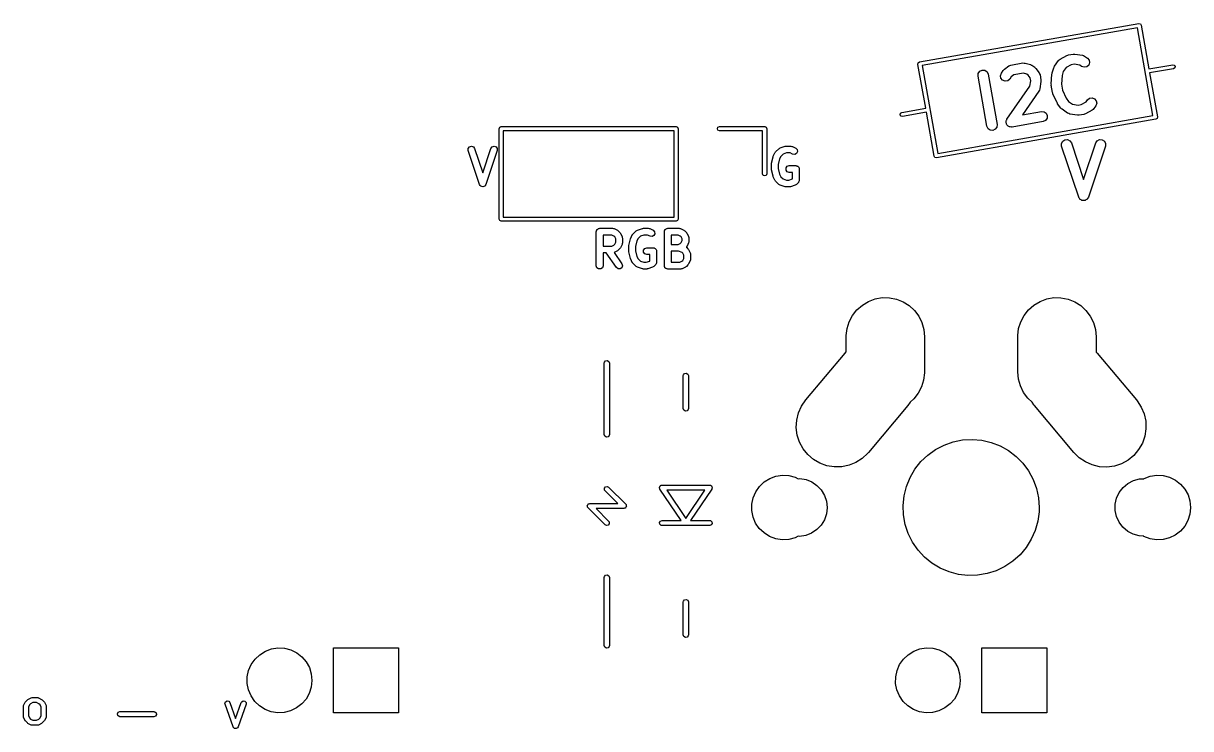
# Model space of a CAD drawing. Extents: x 0 to 132, y -20 to 105.
# Drawn here: x -0.05 to 34.25, y 78.7 to 99.42 of the extents above; entities that cross this region are included whole.
import ezdxf

# ---------------------------------------------------------------- set-up
doc = ezdxf.new("R2010")
doc.units = 0
doc.layers.add('BLACK', color=7, linetype='CONTINUOUS')

msp = doc.modelspace()

# ---------------------------------------------------------------- linework, layer by layer
at = {"layer": 'BLACK', "linetype": 'CONTINUOUS'}
for p, q in [((26.2822, 98.2891), (32.7228, 99.4247)), ((32.6846, 99.2961), (26.3621, 98.1813)), ((33.1395, 96.7159), (32.6846, 99.2961)), ((32.7228, 99.4247), (32.7228, 99.4247)), ((32.7228, 99.4247), (32.7677, 99.4148)), ((32.7677, 99.4148), (32.7923, 99.3761)), ((32.7923, 99.3761), (33.0198, 98.086)), ((30.4108, 98.3741), (30.6094, 98.4817)), ((30.6094, 98.4817), (30.6329, 98.4873)), ((30.6329, 98.4873), (30.6548, 98.4975)), ((30.6548, 98.4975), (30.7955, 98.5223)), ((30.7955, 98.5223), (30.8196, 98.5202)), ((30.8196, 98.5202), (30.8436, 98.523)), ((30.8436, 98.523), (31.067, 98.4898)), ((31.067, 98.4898), (31.0986, 98.4761)), ((31.0986, 98.4761), (31.131, 98.4643)), ((31.131, 98.4643), (31.2138, 98.4064)), ((26.2335, 98.2196), (26.2435, 98.2644)), ((26.461, 96.9295), (26.2335, 98.2196)), ((26.2435, 98.2644), (26.2822, 98.2891)), ((26.3621, 98.1813), (26.8171, 95.6011)), ((28.775, 98.0774), (28.9033, 98.1726)), ((28.9033, 98.1726), (28.9353, 98.1853)), ((28.9353, 98.1853), (28.9666, 98.1998)), ((28.9666, 98.1998), (29.3183, 98.2618)), ((29.3183, 98.2618), (29.3526, 98.2588)), ((29.3526, 98.2588), (29.3871, 98.2579)), ((29.3871, 98.2579), (29.5402, 98.2124)), ((29.5402, 98.2124), (29.5608, 98.1997)), ((29.5608, 98.1997), (29.5835, 98.1915)), ((29.5835, 98.1915), (29.6662, 98.1335)), ((29.6662, 98.1335), (29.6817, 98.115)), ((29.6817, 98.115), (29.7007, 98.1)), ((29.7007, 98.1), (29.7958, 97.9717)), ((30.177, 97.9664), (30.2226, 98.1195)), ((30.2226, 98.1195), (30.2352, 98.1401)), ((30.2352, 98.1401), (30.2435, 98.1628)), ((30.2435, 98.1628), (30.3594, 98.3283)), ((30.3594, 98.3283), (30.3858, 98.3504)), ((30.3858, 98.3504), (30.4108, 98.3741)), ((30.5848, 98.1272), (30.5032, 98.0106)), ((30.7309, 98.2063), (30.5848, 98.1272)), ((30.8236, 98.2226), (30.7309, 98.2063)), ((30.988, 98.1983), (30.8236, 98.2226)), ((31.0417, 98.1606), (30.988, 98.1983)), ((31.1147, 98.1341), (31.0417, 98.1606)), ((31.1911, 98.1476), (31.1147, 98.1341)), ((31.2506, 98.1975), (31.1911, 98.1476)), ((31.2138, 98.4064), (31.2637, 98.3469)), ((31.2772, 98.2704), (31.2506, 98.1975)), ((31.2637, 98.3469), (31.2772, 98.2704)), ((33.0198, 98.086), (33.719, 98.2093)), ((33.719, 98.2093), (33.7639, 98.1993)), ((33.7786, 98.1158), (33.7399, 98.0911)), ((33.7639, 98.1993), (33.7885, 98.1606)), ((33.7885, 98.1606), (33.7786, 98.1158)), ((28.0008, 97.8772), (28.0075, 97.9546)), ((28.2613, 96.4), (28.0008, 97.8772)), ((28.0075, 97.9546), (28.0521, 98.0182)), ((28.0521, 98.0182), (28.1225, 98.051)), ((28.1225, 98.051), (28.1998, 98.0442)), ((28.1998, 98.0442), (28.2634, 97.9997)), ((28.2634, 97.9997), (28.2962, 97.9293)), ((28.2962, 97.9293), (28.5567, 96.4521)), ((28.657, 97.8873), (28.6835, 97.9602)), ((28.6705, 97.8108), (28.657, 97.8873)), ((28.7204, 97.7513), (28.6705, 97.8108)), ((28.6835, 97.9602), (28.7415, 98.043)), ((28.7933, 97.7248), (28.7204, 97.7513)), ((28.7415, 98.043), (28.76, 98.0585)), ((28.76, 98.0585), (28.775, 98.0774)), ((28.9293, 97.7882), (28.8698, 97.7383)), ((28.9733, 97.851), (28.9293, 97.7882)), ((29.0535, 97.9105), (28.9733, 97.851)), ((29.3355, 97.9603), (29.0535, 97.9105)), ((29.4313, 97.9317), (29.3355, 97.9603)), ((29.4742, 97.9017), (29.4313, 97.9317)), ((29.5338, 97.8214), (29.4742, 97.9017)), ((29.5482, 97.7396), (29.5338, 97.8214)), ((29.7958, 97.9717), (29.8085, 97.9397)), ((29.8085, 97.9397), (29.823, 97.9084)), ((29.823, 97.9084), (29.8479, 97.7677)), ((29.8479, 97.7677), (29.8458, 97.7437)), ((30.1505, 97.6404), (30.1712, 97.9342)), ((30.1712, 97.9342), (30.1766, 97.9499)), ((30.1766, 97.9499), (30.177, 97.9664)), ((30.4693, 97.8967), (30.451, 97.6377)), ((30.5032, 98.0106), (30.4693, 97.8967)), ((33.7399, 98.0911), (33.0407, 97.9678)), ((33.0407, 97.9678), (33.2681, 96.6777)), ((28.8698, 97.7383), (28.7933, 97.7248)), ((28.8489, 96.6113), (29.5238, 97.5753)), ((29.7899, 97.4322), (29.3023, 96.7359)), ((29.5238, 97.5753), (29.5482, 97.7396)), ((29.8017, 97.4646), (29.7899, 97.4322)), ((29.8154, 97.4962), (29.8017, 97.4646)), ((29.8485, 97.7197), (29.8154, 97.4962)), ((29.8458, 97.7437), (29.8485, 97.7197)), ((30.154, 97.6223), (30.1505, 97.6404)), ((30.1524, 97.6038), (30.154, 97.6223)), ((30.1896, 97.3928), (30.1524, 97.6038)), ((30.451, 97.6377), (30.4818, 97.4631)), ((30.4818, 97.4631), (30.5875, 97.226)), ((30.1974, 97.376), (30.1896, 97.3928)), ((30.2003, 97.3577), (30.1974, 97.376)), ((30.3203, 97.0888), (30.2003, 97.3577)), ((30.3307, 97.0759), (30.3203, 97.0888)), ((30.3368, 97.0605), (30.3307, 97.0759)), ((30.5875, 97.226), (30.6584, 97.1305)), ((30.6584, 97.1305), (30.7749, 97.0489)), ((31.032, 97.0409), (31.1781, 97.12)), ((31.1781, 97.12), (31.2157, 97.1737)), ((31.2157, 97.1737), (31.2752, 97.2236)), ((31.2752, 97.2236), (31.3517, 97.2371)), ((31.3517, 97.2371), (31.4246, 97.2106)), ((31.4246, 97.2106), (31.4745, 97.1511)), ((31.488, 97.0746), (31.4615, 97.0016)), ((31.4745, 97.1511), (31.488, 97.0746)), ((25.7131, 96.7367), (25.7231, 96.7815)), ((25.7378, 96.6979), (25.7131, 96.7367)), ((25.7231, 96.7815), (25.7618, 96.8062)), ((25.7618, 96.8062), (26.461, 96.9295)), ((26.4818, 96.8113), (25.7826, 96.688)), ((26.7093, 95.5212), (26.4818, 96.8113)), ((29.3023, 96.7359), (29.8601, 96.8342)), ((29.8601, 96.8342), (29.9375, 96.8275)), ((29.9375, 96.8275), (30.0011, 96.7829)), ((30.0011, 96.7829), (30.0339, 96.7126)), ((30.4319, 96.9322), (30.3368, 97.0605)), ((30.4509, 96.9172), (30.4319, 96.9322)), ((30.4664, 96.8987), (30.4509, 96.9172)), ((30.6319, 96.7828), (30.4664, 96.8987)), ((30.6643, 96.771), (30.6319, 96.7828)), ((30.6959, 96.7573), (30.6643, 96.771)), ((30.9193, 96.7242), (30.6959, 96.7573)), ((30.7749, 97.0489), (30.9393, 97.0245)), ((30.9433, 96.727), (30.9193, 96.7242)), ((30.9393, 97.0245), (31.032, 97.0409)), ((30.9674, 96.7249), (30.9433, 96.727)), ((31.1081, 96.7497), (30.9674, 96.7249)), ((31.13, 96.7599), (31.1081, 96.7497)), ((31.1534, 96.7655), (31.13, 96.7599)), ((31.3521, 96.873), (31.1534, 96.7655)), ((31.3771, 96.8967), (31.3521, 96.873)), ((31.4035, 96.9189), (31.3771, 96.8967)), ((31.4615, 97.0016), (31.4035, 96.9189)), ((13.9476, 96.3724), (13.99, 96.39)), ((13.99, 96.39), (19.13, 96.39)), ((19.13, 96.39), (19.1724, 96.3724)), ((20.3576, 96.3724), (20.4, 96.39)), ((20.4, 96.39), (21.73, 96.39)), ((21.73, 96.39), (21.7724, 96.3724)), ((25.7826, 96.688), (25.7378, 96.6979)), ((33.2195, 96.6082), (26.7788, 95.4725)), ((26.8171, 95.6011), (33.1395, 96.7159)), ((28.2941, 96.3296), (28.2613, 96.4)), ((28.5567, 96.4521), (28.5499, 96.3747)), ((28.8223, 96.5384), (28.829, 96.5569)), ((28.8257, 96.5189), (28.8223, 96.5384)), ((28.824, 96.4992), (28.8257, 96.5189)), ((28.8323, 96.4813), (28.824, 96.4992)), ((28.829, 96.5569), (28.8308, 96.5766)), ((28.8308, 96.5766), (28.8421, 96.5928)), ((28.8358, 96.4619), (28.8323, 96.4813)), ((28.8485, 96.4468), (28.8358, 96.4619)), ((28.8421, 96.5928), (28.8489, 96.6113)), ((28.8568, 96.4289), (28.8485, 96.4468)), ((28.873, 96.4175), (28.8568, 96.4289)), ((28.8857, 96.4024), (28.873, 96.4175)), ((28.9042, 96.3957), (28.8857, 96.4024)), ((28.9204, 96.3843), (28.9042, 96.3957)), ((28.9401, 96.3826), (28.9204, 96.3843)), ((28.9587, 96.3758), (28.9401, 96.3826)), ((28.9781, 96.3793), (28.9587, 96.3758)), ((28.9978, 96.3776), (28.9781, 96.3793)), ((29.9122, 96.5388), (28.9978, 96.3776)), ((29.9826, 96.5716), (29.9122, 96.5388)), ((30.0271, 96.6352), (29.9826, 96.5716)), ((30.0339, 96.7126), (30.0271, 96.6352)), ((33.2582, 96.6329), (33.2195, 96.6082)), ((33.2681, 96.6777), (33.2582, 96.6329)), ((33.2681, 96.6777), (33.2681, 96.6777)), ((13.93, 96.33), (13.9476, 96.3724)), ((13.93, 93.67), (13.93, 96.33)), ((14.05, 96.27), (14.05, 93.73)), ((19.07, 96.27), (14.05, 96.27)), ((19.07, 93.73), (19.07, 96.27)), ((19.1724, 96.3724), (19.19, 96.33)), ((19.19, 96.33), (19.19, 93.67)), ((20.34, 96.33), (20.3576, 96.3724)), ((20.3576, 96.2876), (20.34, 96.33)), ((20.4, 96.27), (20.3576, 96.2876)), ((21.67, 96.27), (20.4, 96.27)), ((21.67, 95), (21.67, 96.27)), ((21.7724, 96.3724), (21.79, 96.33)), ((21.79, 96.33), (21.79, 95)), ((28.3577, 96.2851), (28.2941, 96.3296)), ((28.435, 96.2783), (28.3577, 96.2851)), ((28.5054, 96.3111), (28.435, 96.2783)), ((28.5499, 96.3747), (28.5054, 96.3111)), ((13.0163, 95.7473), (13.0523, 95.7976)), ((13.0168, 95.6855), (13.0163, 95.7473)), ((13.0523, 95.7976), (13.1109, 95.8171)), ((13.1109, 95.8171), (13.1698, 95.7985)), ((13.1698, 95.7985), (13.2065, 95.7487)), ((13.2065, 95.7487), (13.445, 95.0333)), ((13.445, 95.0333), (13.6835, 95.7487)), ((13.6835, 95.7487), (13.7202, 95.7985)), ((13.7202, 95.7985), (13.7791, 95.8171)), ((13.7791, 95.8171), (13.8377, 95.7976)), ((13.8377, 95.7976), (13.8737, 95.7473)), ((13.8737, 95.7473), (13.8732, 95.6855)), ((22.05, 95.645), (22.1452, 95.7402)), ((22.1452, 95.7402), (22.1658, 95.7507)), ((22.1658, 95.7507), (22.1843, 95.7644)), ((22.1843, 95.7644), (22.3272, 95.812)), ((22.3272, 95.812), (22.3434, 95.8121)), ((22.3434, 95.8121), (22.3588, 95.8171)), ((22.3588, 95.8171), (22.5017, 95.8171)), ((22.5017, 95.8171), (22.5236, 95.81)), ((22.5236, 95.81), (22.5464, 95.8066)), ((22.5464, 95.8066), (22.6416, 95.7589)), ((22.6416, 95.7589), (22.6857, 95.7156)), ((22.6857, 95.7156), (22.6958, 95.6546)), ((30.451, 95.894), (30.4858, 95.9634)), ((30.4557, 95.8165), (30.451, 95.894)), ((30.9557, 94.3165), (30.4557, 95.8165)), ((30.4858, 95.9634), (30.5506, 96.0062)), ((30.5506, 96.0062), (30.6281, 96.0109)), ((30.6281, 96.0109), (30.6975, 95.9762)), ((30.6975, 95.9762), (30.7403, 95.9114)), ((30.7403, 95.9114), (31.098, 94.8383)), ((31.098, 94.8383), (31.4557, 95.9114)), ((31.7403, 95.8165), (31.2403, 94.3165)), ((31.4557, 95.9114), (31.4985, 95.9762)), ((31.4985, 95.9762), (31.5679, 96.0109)), ((31.5679, 96.0109), (31.6454, 96.0062)), ((31.6454, 96.0062), (31.7102, 95.9634)), ((31.7102, 95.9634), (31.745, 95.894)), ((31.745, 95.894), (31.7403, 95.8165)), ((13.3501, 94.6855), (13.0168, 95.6855)), ((13.8732, 95.6855), (13.5399, 94.6855)), ((21.9285, 95.3128), (21.9761, 95.5033)), ((21.9761, 95.5033), (21.982, 95.5127)), ((21.982, 95.5127), (21.9837, 95.5237)), ((21.9837, 95.5237), (22.0313, 95.619)), ((22.0313, 95.619), (22.0426, 95.6305)), ((22.0426, 95.6305), (22.05, 95.645)), ((22.1674, 95.4441), (22.1255, 95.2762)), ((22.2029, 95.515), (22.1674, 95.4441)), ((22.27, 95.5821), (22.2029, 95.515)), ((22.375, 95.6171), (22.27, 95.5821)), ((22.4781, 95.6171), (22.375, 95.6171)), ((22.5522, 95.5801), (22.4781, 95.6171)), ((22.6133, 95.5709), (22.5522, 95.5801)), ((22.6681, 95.5993), (22.6133, 95.5709)), ((22.6958, 95.6546), (22.6681, 95.5993)), ((26.734, 95.4825), (26.7093, 95.5212)), ((26.7788, 95.4725), (26.734, 95.4825)), ((21.9255, 95.2885), (21.9293, 95.3004)), ((21.9255, 95.1457), (21.9255, 95.2885)), ((21.9293, 95.1339), (21.9255, 95.1457)), ((21.9293, 95.3004), (21.9285, 95.3128)), ((21.9285, 95.1214), (21.9293, 95.1339)), ((21.9761, 94.931), (21.9285, 95.1214)), ((22.1255, 95.2762), (22.1255, 95.158)), ((22.1255, 95.158), (22.1674, 94.9901)), ((22.3589, 95.1766), (22.3953, 95.2266)), ((22.3589, 95.1148), (22.3589, 95.1766)), ((22.3953, 95.0648), (22.3589, 95.1148)), ((22.3953, 95.2266), (22.454, 95.2457)), ((22.454, 95.0457), (22.3953, 95.0648)), ((22.454, 95.2457), (22.6445, 95.2457)), ((22.5445, 95.0457), (22.454, 95.0457)), ((22.5445, 94.8538), (22.5445, 95.0457)), ((22.6445, 95.2457), (22.6596, 95.2408)), ((22.6596, 95.2408), (22.6754, 95.2408)), ((22.6754, 95.2408), (22.6882, 95.2315)), ((22.6882, 95.2315), (22.7033, 95.2266)), ((22.7033, 95.2266), (22.7126, 95.2138)), ((22.7126, 95.2138), (22.7254, 95.2045)), ((22.7254, 95.2045), (22.7303, 95.1894)), ((22.7303, 95.1894), (22.7396, 95.1766)), ((22.7396, 95.1766), (22.7396, 95.1608)), ((22.7396, 95.1608), (22.7445, 95.1457)), ((22.7445, 95.1457), (22.7445, 94.8124)), ((13.3681, 94.6612), (13.3501, 94.6855)), ((13.5399, 94.6855), (13.522, 94.6613)), ((21.6876, 94.9576), (21.67, 95)), ((21.73, 94.94), (21.6876, 94.9576)), ((21.7724, 94.9576), (21.73, 94.94)), ((21.79, 95), (21.7724, 94.9576)), ((21.982, 94.9215), (21.9761, 94.931)), ((21.9837, 94.9105), (21.982, 94.9215)), ((22.0313, 94.8153), (21.9837, 94.9105)), ((22.0426, 94.8037), (22.0313, 94.8153)), ((22.05, 94.7893), (22.0426, 94.8037)), ((22.1452, 94.694), (22.05, 94.7893)), ((22.1658, 94.6836), (22.1452, 94.694)), ((22.1843, 94.6699), (22.1658, 94.6836)), ((22.1674, 94.9901), (22.2029, 94.9192)), ((22.3272, 94.6223), (22.1843, 94.6699)), ((22.2029, 94.9192), (22.27, 94.8521)), ((22.27, 94.8521), (22.375, 94.8171)), ((22.375, 94.8171), (22.4378, 94.8171)), ((22.4378, 94.8171), (22.5429, 94.8521)), ((22.6285, 94.6699), (22.4857, 94.6223)), ((22.5429, 94.8521), (22.5445, 94.8538)), ((22.6471, 94.6836), (22.6285, 94.6699)), ((22.6676, 94.694), (22.6471, 94.6836)), ((22.7152, 94.7416), (22.6676, 94.694)), ((22.7189, 94.7488), (22.7152, 94.7416)), ((22.7254, 94.7536), (22.7189, 94.7488)), ((22.7327, 94.7759), (22.7254, 94.7536)), ((22.7433, 94.7967), (22.7327, 94.7759)), ((22.7445, 94.8124), (22.742, 94.8047)), ((22.742, 94.8047), (22.7433, 94.7967)), ((13.3856, 94.6367), (13.3681, 94.6612)), ((13.3864, 94.6364), (13.3856, 94.6367)), ((13.3868, 94.6358), (13.3864, 94.6364)), ((13.4156, 94.6267), (13.3868, 94.6358)), ((13.4442, 94.6171), (13.4156, 94.6267)), ((13.445, 94.6174), (13.4442, 94.6171)), ((13.4458, 94.6171), (13.445, 94.6174)), ((13.4744, 94.6267), (13.4458, 94.6171)), ((13.5032, 94.6358), (13.4744, 94.6267)), ((13.5036, 94.6364), (13.5032, 94.6358)), ((13.5044, 94.6367), (13.5036, 94.6364)), ((13.522, 94.6613), (13.5044, 94.6367)), ((22.3434, 94.6221), (22.3272, 94.6223)), ((22.3588, 94.6171), (22.3434, 94.6221)), ((22.454, 94.6171), (22.3588, 94.6171)), ((22.4695, 94.6221), (22.454, 94.6171)), ((22.4857, 94.6223), (22.4695, 94.6221)), ((30.9723, 94.2913), (30.9557, 94.3165)), ((30.9858, 94.2644), (30.9723, 94.2913)), ((30.9934, 94.2594), (30.9858, 94.2644)), ((30.9985, 94.2517), (30.9934, 94.2594)), ((31.0254, 94.2382), (30.9985, 94.2517)), ((31.0506, 94.2216), (31.0254, 94.2382)), ((31.0597, 94.2211), (31.0506, 94.2216)), ((31.0679, 94.217), (31.0597, 94.2211)), ((31.098, 94.2188), (31.0679, 94.217)), ((31.1281, 94.217), (31.098, 94.2188)), ((31.1363, 94.2211), (31.1281, 94.217)), ((31.1454, 94.2216), (31.1363, 94.2211)), ((31.1706, 94.2382), (31.1454, 94.2216)), ((31.1975, 94.2517), (31.1706, 94.2382)), ((31.2026, 94.2594), (31.1975, 94.2517)), ((31.2102, 94.2644), (31.2026, 94.2594)), ((31.2237, 94.2914), (31.2102, 94.2644)), ((31.2403, 94.3165), (31.2237, 94.2914)), ((13.9476, 93.6276), (13.93, 93.67)), ((13.93, 93.67), (13.93, 93.67)), ((14.05, 93.73), (19.07, 93.73)), ((19.19, 93.67), (19.1724, 93.6276)), ((13.99, 93.61), (13.9476, 93.6276)), ((19.13, 93.61), (13.99, 93.61)), ((16.7821, 93.3041), (16.787, 93.3192)), ((16.7821, 92.3041), (16.7821, 93.3041)), ((16.787, 93.335), (16.7963, 93.3478)), ((16.787, 93.3192), (16.787, 93.335)), ((16.7963, 93.3478), (16.8012, 93.3629)), ((16.8012, 93.3629), (16.814, 93.3722)), ((16.814, 93.3722), (16.8233, 93.385)), ((16.8233, 93.385), (16.8384, 93.3899)), ((16.8384, 93.3899), (16.8512, 93.3992)), ((16.8512, 93.3992), (16.867, 93.3992)), ((16.867, 93.3992), (16.8821, 93.4041)), ((16.8821, 93.4041), (17.263, 93.4041)), ((17.263, 93.4041), (17.285, 93.397)), ((17.285, 93.397), (17.3078, 93.3936)), ((17.3078, 93.3936), (17.403, 93.3459)), ((17.403, 93.3459), (17.4146, 93.3346)), ((17.4146, 93.3346), (17.429, 93.3272)), ((17.429, 93.3272), (17.4766, 93.2796)), ((17.859, 93.232), (17.9542, 93.3272)), ((17.9542, 93.3272), (17.9748, 93.3377)), ((17.9748, 93.3377), (17.9933, 93.3514)), ((17.9933, 93.3514), (18.1362, 93.399)), ((18.1362, 93.399), (18.1524, 93.3991)), ((18.1524, 93.3991), (18.1678, 93.4041)), ((18.1678, 93.4041), (18.3107, 93.4041)), ((18.3107, 93.4041), (18.3326, 93.397)), ((18.3326, 93.397), (18.3554, 93.3936)), ((18.3554, 93.3936), (18.4506, 93.3459)), ((18.4506, 93.3459), (18.4947, 93.3026)), ((18.4947, 93.3026), (18.5048, 93.2416)), ((18.7821, 93.3041), (18.787, 93.3192)), ((18.7821, 92.3041), (18.7821, 93.3041)), ((18.787, 93.335), (18.7963, 93.3478)), ((18.787, 93.3192), (18.787, 93.335)), ((18.7963, 93.3478), (18.8012, 93.3629)), ((18.8012, 93.3629), (18.814, 93.3722)), ((18.814, 93.3722), (18.8233, 93.385)), ((18.8233, 93.385), (18.8384, 93.3899)), ((18.8384, 93.3899), (18.8512, 93.3992)), ((18.8512, 93.3992), (18.867, 93.3992)), ((18.867, 93.3992), (18.8821, 93.4041)), ((18.8821, 93.4041), (19.2154, 93.4041)), ((19.1724, 93.6276), (19.13, 93.61)), ((19.2154, 93.4041), (19.2374, 93.397)), ((19.2374, 93.397), (19.2601, 93.3936)), ((19.2601, 93.3936), (19.3554, 93.3459)), ((19.3554, 93.3459), (19.3669, 93.3346)), ((19.3669, 93.3346), (19.3814, 93.3272)), ((19.3814, 93.3272), (19.429, 93.2796)), ((16.9821, 93.2041), (16.9821, 92.8803)), ((17.2394, 93.2041), (16.9821, 93.2041)), ((17.2991, 93.1743), (17.2394, 93.2041)), ((17.3237, 93.1496), (17.2991, 93.1743)), ((17.3535, 93.09), (17.3237, 93.1496)), ((17.3237, 92.9348), (17.3535, 92.9944)), ((17.3535, 92.9944), (17.3535, 93.09)), ((17.4766, 93.2796), (17.484, 93.2651)), ((17.484, 93.2651), (17.4953, 93.2536)), ((17.4953, 93.2536), (17.543, 93.1584)), ((17.543, 93.1584), (17.5464, 93.1356)), ((17.5464, 92.9489), (17.543, 92.9261)), ((17.5464, 93.1356), (17.5535, 93.1136)), ((17.5535, 92.9708), (17.5464, 92.9489)), ((17.5535, 93.1136), (17.5535, 92.9708)), ((17.7375, 92.8998), (17.7851, 93.0903)), ((17.7851, 93.0903), (17.791, 93.0997)), ((17.791, 93.0997), (17.7927, 93.1107)), ((17.7927, 93.1107), (17.8403, 93.206)), ((17.8403, 93.206), (17.8516, 93.2175)), ((17.8516, 93.2175), (17.859, 93.232)), ((17.9764, 93.0311), (17.9345, 92.8632)), ((18.0119, 93.102), (17.9764, 93.0311)), ((18.079, 93.1691), (18.0119, 93.102)), ((18.184, 93.2041), (18.079, 93.1691)), ((18.2871, 93.2041), (18.184, 93.2041)), ((18.3612, 93.1671), (18.2871, 93.2041)), ((18.4223, 93.1579), (18.3612, 93.1671)), ((18.4771, 93.1863), (18.4223, 93.1579)), ((18.5048, 93.2416), (18.4771, 93.1863)), ((18.9821, 93.2041), (18.9821, 92.9279)), ((19.1918, 93.2041), (18.9821, 93.2041)), ((19.2514, 93.1743), (19.1918, 93.2041)), ((19.1918, 92.9279), (19.2514, 92.9577)), ((19.2761, 93.1496), (19.2514, 93.1743)), ((19.2514, 92.9577), (19.2761, 92.9824)), ((19.3059, 93.09), (19.2761, 93.1496)), ((19.2761, 92.9824), (19.3059, 93.042)), ((19.3059, 93.042), (19.3059, 93.09)), ((19.429, 93.2796), (19.4364, 93.2651)), ((19.4364, 93.2651), (19.4477, 93.2536)), ((19.4477, 93.2536), (19.4953, 93.1584)), ((19.4953, 92.9737), (19.4477, 92.8784)), ((19.4953, 93.1584), (19.4988, 93.1356)), ((19.4988, 92.9965), (19.4953, 92.9737)), ((19.4988, 93.1356), (19.5059, 93.1136)), ((19.5059, 93.0184), (19.4988, 92.9965)), ((19.5059, 93.1136), (19.5059, 93.0184)), ((16.9821, 92.8803), (17.2394, 92.8803)), ((17.0681, 92.6803), (16.9821, 92.6803)), ((16.9821, 92.6803), (16.9821, 92.3041)), ((17.3716, 92.2468), (17.0681, 92.6803)), ((17.2394, 92.8803), (17.2991, 92.9101)), ((17.2991, 92.9101), (17.3237, 92.9348)), ((17.3078, 92.6909), (17.3051, 92.6905)), ((17.3051, 92.6905), (17.5354, 92.3615)), ((17.403, 92.7385), (17.3078, 92.6909)), ((17.4146, 92.7499), (17.403, 92.7385)), ((17.429, 92.7572), (17.4146, 92.7499)), ((17.4766, 92.8048), (17.429, 92.7572)), ((17.484, 92.8193), (17.4766, 92.8048)), ((17.4953, 92.8308), (17.484, 92.8193)), ((17.543, 92.9261), (17.4953, 92.8308)), ((17.7345, 92.8755), (17.7383, 92.8874)), ((17.7345, 92.7327), (17.7345, 92.8755)), ((17.7383, 92.7209), (17.7345, 92.7327)), ((17.7383, 92.8874), (17.7375, 92.8998)), ((17.7375, 92.7084), (17.7383, 92.7209)), ((17.7851, 92.518), (17.7375, 92.7084)), ((17.9345, 92.8632), (17.9345, 92.745)), ((17.9345, 92.745), (17.9764, 92.5771)), ((18.1679, 92.7636), (18.2043, 92.8136)), ((18.1679, 92.7018), (18.1679, 92.7636)), ((18.2043, 92.6518), (18.1679, 92.7018)), ((18.2043, 92.8136), (18.263, 92.8327)), ((18.263, 92.6327), (18.2043, 92.6518)), ((18.263, 92.8327), (18.4535, 92.8327)), ((18.3535, 92.6327), (18.263, 92.6327)), ((18.3535, 92.4408), (18.3535, 92.6327)), ((18.4535, 92.8327), (18.4686, 92.8278)), ((18.4686, 92.8278), (18.4844, 92.8278)), ((18.4844, 92.8278), (18.4972, 92.8185)), ((18.4972, 92.8185), (18.5123, 92.8136)), ((18.5123, 92.8136), (18.5216, 92.8008)), ((18.5216, 92.8008), (18.5344, 92.7915)), ((18.5344, 92.7915), (18.5393, 92.7764)), ((18.5393, 92.7764), (18.5486, 92.7636)), ((18.5486, 92.7636), (18.5486, 92.7478)), ((18.5486, 92.7478), (18.5535, 92.7327)), ((18.5535, 92.7327), (18.5535, 92.3994)), ((18.9821, 92.9279), (19.1918, 92.9279)), ((18.9821, 92.7279), (18.9821, 92.4041)), ((19.1992, 92.7279), (18.9821, 92.7279)), ((19.3043, 92.6929), (19.1992, 92.7279)), ((19.3237, 92.6735), (19.3043, 92.6929)), ((19.3535, 92.6138), (19.3237, 92.6735)), ((19.3535, 92.5182), (19.3535, 92.6138)), ((19.429, 92.8525), (19.428, 92.8515)), ((19.428, 92.8515), (19.429, 92.851)), ((19.4364, 92.8669), (19.429, 92.8525)), ((19.429, 92.851), (19.4766, 92.8034)), ((19.4477, 92.8784), (19.4364, 92.8669)), ((19.4766, 92.8034), (19.484, 92.789)), ((19.484, 92.789), (19.4953, 92.7774)), ((19.4953, 92.7774), (19.543, 92.6822)), ((19.543, 92.6822), (19.5464, 92.6594)), ((19.5464, 92.6594), (19.5535, 92.6375)), ((19.5535, 92.6375), (19.5535, 92.4946)), ((16.8012, 92.2453), (16.7821, 92.3041)), ((16.9821, 92.3041), (16.963, 92.2453)), ((17.5535, 92.3024), (17.5334, 92.2439)), ((17.5354, 92.3615), (17.5535, 92.3024)), ((17.791, 92.5085), (17.7851, 92.518)), ((17.7927, 92.4975), (17.791, 92.5085)), ((17.8403, 92.4023), (17.7927, 92.4975)), ((17.8516, 92.3907), (17.8403, 92.4023)), ((17.859, 92.3763), (17.8516, 92.3907)), ((17.9542, 92.281), (17.859, 92.3763)), ((17.9748, 92.2706), (17.9542, 92.281)), ((17.9933, 92.2569), (17.9748, 92.2706)), ((17.9764, 92.5771), (18.0119, 92.5062)), ((18.0119, 92.5062), (18.079, 92.4391)), ((18.079, 92.4391), (18.184, 92.4041)), ((18.184, 92.4041), (18.2468, 92.4041)), ((18.2468, 92.4041), (18.3519, 92.4391)), ((18.3519, 92.4391), (18.3535, 92.4408)), ((18.4561, 92.2706), (18.4375, 92.2569)), ((18.4766, 92.281), (18.4561, 92.2706)), ((18.5242, 92.3286), (18.4766, 92.281)), ((18.5279, 92.3358), (18.5242, 92.3286)), ((18.5344, 92.3406), (18.5279, 92.3358)), ((18.5417, 92.3629), (18.5344, 92.3406)), ((18.5523, 92.3837), (18.5417, 92.3629)), ((18.5535, 92.3994), (18.551, 92.3917)), ((18.551, 92.3917), (18.5523, 92.3837)), ((18.787, 92.2891), (18.7821, 92.3041)), ((18.787, 92.2732), (18.787, 92.2891)), ((18.7963, 92.2604), (18.787, 92.2732)), ((18.9821, 92.4041), (19.2394, 92.4041)), ((19.2394, 92.4041), (19.2991, 92.4339)), ((19.2991, 92.4339), (19.3237, 92.4586)), ((19.403, 92.2623), (19.3078, 92.2147)), ((19.3237, 92.4586), (19.3535, 92.5182)), ((19.4146, 92.2737), (19.403, 92.2623)), ((19.429, 92.281), (19.4146, 92.2737)), ((19.4766, 92.3286), (19.429, 92.281)), ((19.484, 92.3431), (19.4766, 92.3286)), ((19.4953, 92.3546), (19.484, 92.3431)), ((19.543, 92.4499), (19.4953, 92.3546)), ((19.5464, 92.4727), (19.543, 92.4499)), ((19.5535, 92.4946), (19.5464, 92.4727)), ((16.8512, 92.209), (16.8012, 92.2453)), ((16.913, 92.209), (16.8512, 92.209)), ((16.963, 92.2453), (16.913, 92.209)), ((17.421, 92.2096), (17.3716, 92.2468)), ((17.4827, 92.2085), (17.421, 92.2096)), ((17.5334, 92.2439), (17.4827, 92.2085)), ((18.1362, 92.2093), (17.9933, 92.2569)), ((18.1524, 92.2091), (18.1362, 92.2093)), ((18.1678, 92.2041), (18.1524, 92.2091)), ((18.263, 92.2041), (18.1678, 92.2041)), ((18.2785, 92.2091), (18.263, 92.2041)), ((18.2947, 92.2093), (18.2785, 92.2091)), ((18.4375, 92.2569), (18.2947, 92.2093)), ((18.8012, 92.2453), (18.7963, 92.2604)), ((18.814, 92.236), (18.8012, 92.2453)), ((18.8233, 92.2232), (18.814, 92.236)), ((18.8384, 92.2183), (18.8233, 92.2232)), ((18.8512, 92.209), (18.8384, 92.2183)), ((18.867, 92.209), (18.8512, 92.209)), ((18.8821, 92.2041), (18.867, 92.209)), ((19.263, 92.2041), (18.8821, 92.2041)), ((19.285, 92.2112), (19.263, 92.2041)), ((19.3078, 92.2147), (19.285, 92.2112)), ((24.6, 91.1489), (24.7809, 91.2565)), ((24.7809, 91.2565), (24.9784, 91.3293)), ((24.9784, 91.3293), (25.1858, 91.365)), ((25.1858, 91.365), (25.3962, 91.3622)), ((25.3962, 91.3622), (25.6026, 91.3211)), ((25.6026, 91.3211), (25.7981, 91.2432)), ((25.7981, 91.2432), (25.9761, 91.1309)), ((29.64, 91.1489), (29.8209, 91.2565)), ((29.8209, 91.2565), (30.0184, 91.3293)), ((30.0184, 91.3293), (30.2258, 91.365)), ((30.2258, 91.365), (30.4362, 91.3622)), ((30.4362, 91.3622), (30.6426, 91.3211)), ((30.6426, 91.3211), (30.8381, 91.2432)), ((30.8381, 91.2432), (31.0161, 91.1309)), ((24.3115, 90.8448), (24.4418, 91.0101)), ((24.4418, 91.0101), (24.6, 91.1489)), ((25.9761, 91.1309), (26.1306, 90.988)), ((26.1306, 90.988), (26.2565, 90.8194)), ((29.3515, 90.8448), (29.4818, 91.0101)), ((29.4818, 91.0101), (29.64, 91.1489)), ((31.0161, 91.1309), (31.1706, 90.988)), ((31.1706, 90.988), (31.2965, 90.8194)), ((24.1511, 90.4576), (24.2135, 90.6586)), ((24.2135, 90.6586), (24.3115, 90.8448)), ((26.2565, 90.8194), (26.3496, 90.6306)), ((26.3496, 90.6306), (26.4067, 90.4281)), ((29.1911, 90.4576), (29.2535, 90.6586)), ((29.2535, 90.6586), (29.3515, 90.8448)), ((31.2965, 90.8194), (31.3896, 90.6306)), ((31.3896, 90.6306), (31.4467, 90.4281)), ((24.126, 90.2185), (24.1264, 90.2486)), ((24.126, 89.7705), (24.126, 90.2185)), ((24.1264, 90.2486), (24.1511, 90.4576)), ((26.4067, 90.4281), (26.426, 90.2185)), ((26.426, 90.2185), (26.426, 89.1815)), ((29.166, 90.2185), (29.1664, 90.2486)), ((29.166, 89.1815), (29.166, 90.2185)), ((29.1664, 90.2486), (29.1911, 90.4576)), ((31.4467, 90.4281), (31.466, 90.2185)), ((31.466, 90.2185), (31.466, 89.7675)), ((22.9382, 88.3581), (24.0952, 89.737)), ((24.0952, 89.737), (24.1157, 89.7608)), ((24.1157, 89.7608), (24.126, 89.7705)), ((31.466, 89.7675), (31.4968, 89.737)), ((31.4968, 89.737), (32.6538, 88.3581)), ((17.018, 89.4435), (17.0225, 89.4692)), ((17.018, 87.3435), (17.018, 89.4435)), ((17.0225, 89.4692), (17.0555, 89.5085)), ((17.0555, 89.5085), (17.106, 89.5174)), ((17.106, 89.5174), (17.1505, 89.4917)), ((17.1505, 89.4917), (17.168, 89.4435)), ((17.168, 89.4435), (17.168, 87.3435)), ((26.426, 89.1815), (26.4256, 89.1514)), ((29.1853, 88.9719), (29.166, 89.1815)), ((19.339, 89.0735), (19.3435, 89.0992)), ((19.339, 88.1035), (19.339, 89.0735)), ((19.3435, 89.0992), (19.3765, 89.1385)), ((19.3765, 89.1385), (19.427, 89.1474)), ((19.427, 89.1474), (19.4715, 89.1217)), ((19.4715, 89.1217), (19.489, 89.0735)), ((19.489, 89.0735), (19.489, 88.1035)), ((26.4009, 88.9424), (26.3385, 88.7414)), ((26.4256, 89.1514), (26.4009, 88.9424)), ((29.2424, 88.7694), (29.1853, 88.9719)), ((26.2405, 88.5552), (26.1102, 88.3899)), ((26.3385, 88.7414), (26.2405, 88.5552)), ((29.3355, 88.5806), (29.2424, 88.7694)), ((29.4614, 88.412), (29.3355, 88.5806)), ((22.7228, 87.9775), (22.813, 88.1777)), ((22.813, 88.1777), (22.9382, 88.3581)), ((25.9337, 88.1943), (24.7767, 86.8154)), ((26.006, 88.2985), (25.9337, 88.1943)), ((26.1102, 88.3899), (26.006, 88.2985)), ((29.589, 88.2941), (29.4614, 88.412)), ((29.6384, 88.2187), (29.589, 88.2941)), ((29.6583, 88.1943), (29.6384, 88.2187)), ((30.8153, 86.8154), (29.6583, 88.1943)), ((32.6538, 88.3581), (32.6737, 88.3338)), ((32.6737, 88.3338), (32.7941, 88.1502)), ((32.7941, 88.1502), (32.879, 87.9476)), ((19.3565, 88.0553), (19.339, 88.1035)), ((19.401, 88.0296), (19.3565, 88.0553)), ((19.4515, 88.0385), (19.401, 88.0296)), ((19.4845, 88.0778), (19.4515, 88.0385)), ((19.489, 88.1035), (19.4845, 88.0778)), ((22.6706, 87.7642), (22.7228, 87.9775)), ((32.879, 87.9476), (32.9256, 87.733)), ((22.6582, 87.5449), (22.6706, 87.7642)), ((22.6859, 87.3271), (22.6582, 87.5449)), ((32.9323, 87.5135), (32.8989, 87.2965)), ((32.9256, 87.733), (32.9323, 87.5135)), ((17.0355, 87.2953), (17.018, 87.3435)), ((17.08, 87.2696), (17.0355, 87.2953)), ((17.1305, 87.2785), (17.08, 87.2696)), ((17.1635, 87.3178), (17.1305, 87.2785)), ((17.168, 87.3435), (17.1635, 87.3178)), ((22.7528, 87.1179), (22.6859, 87.3271)), ((22.8568, 86.9245), (22.7528, 87.1179)), ((27.0017, 87.0355), (27.2683, 87.1291)), ((27.2683, 87.1291), (27.5453, 87.1842)), ((27.5453, 87.1842), (27.8274, 87.1998)), ((27.8274, 87.1998), (28.1089, 87.1754)), ((28.1089, 87.1754), (28.3841, 87.1116)), ((32.8989, 87.2965), (32.8265, 87.0892)), ((22.9942, 86.7532), (22.8568, 86.9245)), ((24.7562, 86.7916), (24.5962, 86.6412)), ((24.7767, 86.8154), (24.7562, 86.7916)), ((26.5212, 86.741), (26.751, 86.9053)), ((26.751, 86.9053), (27.0017, 87.0355)), ((28.3841, 87.1116), (28.6476, 87.0097)), ((28.6476, 87.0097), (28.894, 86.8716)), ((28.894, 86.8716), (29.1186, 86.7002)), ((30.9713, 86.6608), (30.8153, 86.8154)), ((32.7175, 86.8985), (32.5756, 86.7309)), ((32.8265, 87.0892), (32.7175, 86.8985)), ((23.1606, 86.6099), (22.9942, 86.7532)), ((23.3503, 86.4992), (23.1606, 86.6099)), ((23.557, 86.425), (23.3503, 86.4992)), ((24.2083, 86.4392), (23.9933, 86.3945)), ((24.4115, 86.5224), (24.2083, 86.4392)), ((24.5962, 86.6412), (24.4115, 86.5224)), ((26.1418, 86.3242), (26.3167, 86.546)), ((26.3167, 86.546), (26.5212, 86.741)), ((29.1186, 86.7002), (29.3168, 86.4989)), ((29.3168, 86.4989), (29.4847, 86.2717)), ((31.1528, 86.5372), (30.9713, 86.6608)), ((31.3538, 86.4488), (31.1528, 86.5372)), ((31.5675, 86.3985), (31.3538, 86.4488)), ((32.2131, 86.4863), (32.0045, 86.4175)), ((32.4056, 86.5919), (32.2131, 86.4863)), ((32.5756, 86.7309), (32.4056, 86.5919)), ((21.8795, 86.0539), (22.0597, 86.1202)), ((22.0597, 86.1202), (22.2496, 86.1489)), ((22.2496, 86.1489), (22.4413, 86.1388)), ((22.4413, 86.1388), (22.6271, 86.0904)), ((22.6271, 86.0904), (22.7169, 86.0462)), ((23.7737, 86.3897), (23.557, 86.425)), ((23.9933, 86.3945), (23.7737, 86.3897)), ((25.9999, 86.0799), (26.1418, 86.3242)), ((29.4847, 86.2717), (29.6188, 86.023)), ((31.7869, 86.3879), (31.5675, 86.3985)), ((32.0045, 86.4175), (31.7869, 86.3879)), ((32.8795, 86.0539), (33.0597, 86.1202)), ((33.0597, 86.1202), (33.2496, 86.1489)), ((33.2496, 86.1489), (33.4413, 86.1388)), ((33.4413, 86.1388), (33.6271, 86.0904)), ((33.6271, 86.0904), (33.7994, 86.0056)), ((17.0206, 85.7629), (17.05, 85.8049)), ((17.025, 85.7118), (17.0206, 85.7629)), ((17.05, 85.8049), (17.0995, 85.8182)), ((17.0995, 85.8182), (17.146, 85.7965)), ((17.146, 85.7965), (17.646, 85.2965)), ((18.6401, 85.7965), (18.6455, 85.8058)), ((18.6429, 85.781), (18.6401, 85.7965)), ((18.6412, 85.7654), (18.6429, 85.781)), ((18.6485, 85.7489), (18.6412, 85.7654)), ((18.6455, 85.8058), (18.6466, 85.8164)), ((18.6466, 85.8164), (18.6579, 85.8273)), ((18.649, 85.746), (18.6485, 85.7489)), ((18.6503, 85.7449), (18.649, 85.746)), ((18.6518, 85.7416), (18.6503, 85.7449)), ((18.6579, 85.8273), (18.6658, 85.841)), ((18.6658, 85.841), (18.6759, 85.8446)), ((18.6759, 85.8446), (18.6836, 85.852)), ((18.6836, 85.852), (18.6992, 85.8531)), ((18.6992, 85.8531), (18.714, 85.8585)), ((18.714, 85.8585), (20.114, 85.8585)), ((20.114, 85.8585), (20.1176, 85.8579)), ((20.1176, 85.8579), (20.1192, 85.8583)), ((20.1192, 85.8583), (20.1219, 85.8571)), ((20.1219, 85.8571), (20.1397, 85.854)), ((20.1397, 85.854), (20.1517, 85.8439)), ((20.1517, 85.8439), (20.166, 85.8375)), ((20.166, 85.8375), (20.1707, 85.8279)), ((20.1707, 85.8279), (20.179, 85.821)), ((20.18, 85.7569), (20.1762, 85.7416)), ((20.179, 85.821), (20.1817, 85.8055)), ((20.1879, 85.7705), (20.18, 85.7569)), ((20.1817, 85.8055), (20.1886, 85.7914)), ((20.1886, 85.7914), (20.186, 85.781)), ((20.186, 85.781), (20.1879, 85.7705)), ((21.4667, 85.6635), (21.5769, 85.8207)), ((21.5769, 85.8207), (21.7164, 85.9527)), ((21.7164, 85.9527), (21.8795, 86.0539)), ((22.7169, 86.0462), (22.7634, 86.0487)), ((22.7634, 86.0487), (22.9446, 86.0187)), ((22.9446, 86.0187), (23.1151, 85.9505)), ((23.1151, 85.9505), (23.2669, 85.8473)), ((23.2669, 85.8473), (23.393, 85.7139)), ((25.8258, 85.5439), (25.8939, 85.818)), ((25.8939, 85.818), (25.9999, 86.0799)), ((29.6188, 86.023), (29.7166, 85.758)), ((29.7166, 85.758), (29.776, 85.4818)), ((32.1489, 85.6403), (32.2605, 85.7862)), ((32.2605, 85.7862), (32.4007, 85.9047)), ((32.4007, 85.9047), (32.5631, 85.9903)), ((32.5631, 85.9903), (32.7401, 86.0391)), ((32.7401, 86.0391), (32.8664, 86.0457)), ((32.8664, 86.0457), (32.8795, 86.0539)), ((33.7994, 86.0056), (33.9511, 85.888)), ((33.9511, 85.888), (34.0761, 85.7422)), ((17.04, 85.6905), (17.025, 85.7118)), ((17.4119, 85.3185), (17.04, 85.6905)), ((19.2731, 84.8185), (18.6518, 85.7416)), ((18.8549, 85.7085), (19.414, 84.8778)), ((19.9731, 85.7085), (18.8549, 85.7085)), ((19.414, 84.8778), (19.9731, 85.7085)), ((20.1762, 85.7416), (19.5549, 84.8185)), ((21.3512, 85.2993), (21.3905, 85.4873)), ((21.3905, 85.4873), (21.4667, 85.6635)), ((23.393, 85.7139), (23.4876, 85.5565)), ((23.4876, 85.5565), (23.5462, 85.3825)), ((25.797, 85.2628), (25.8258, 85.5439)), ((29.776, 85.4818), (29.796, 85.2)), ((32.0313, 85.2947), (32.0713, 85.4739)), ((32.0713, 85.4739), (32.1489, 85.6403)), ((34.0761, 85.7422), (34.1692, 85.5742)), ((34.1692, 85.5742), (34.2266, 85.391)), ((16.5191, 85.2565), (16.5209, 85.2595)), ((16.5231, 85.2343), (16.5191, 85.2565)), ((16.5206, 85.2629), (16.5335, 85.2814)), ((16.5209, 85.2595), (16.5206, 85.2629)), ((16.525, 85.2118), (16.5231, 85.2343)), ((16.5277, 85.208), (16.525, 85.2118)), ((16.528, 85.206), (16.5277, 85.208)), ((16.5306, 85.2039), (16.528, 85.206)), ((16.54, 85.1905), (16.5306, 85.2039)), ((16.5335, 85.2814), (16.5448, 85.301)), ((17.04, 84.6905), (16.54, 85.1905)), ((16.5448, 85.301), (16.548, 85.3021)), ((16.548, 85.3021), (16.55, 85.3049)), ((16.55, 85.3049), (16.5718, 85.3108)), ((16.5718, 85.3108), (16.593, 85.3185)), ((16.593, 85.3185), (17.4119, 85.3185)), ((17.593, 85.1685), (16.7741, 85.1685)), ((16.7741, 85.1685), (17.146, 84.7965)), ((17.6142, 85.1762), (17.593, 85.1685)), ((17.636, 85.1821), (17.6142, 85.1762)), ((17.638, 85.1849), (17.636, 85.1821)), ((17.6412, 85.186), (17.638, 85.1849)), ((17.6525, 85.2056), (17.6412, 85.186)), ((17.646, 85.2965), (17.6554, 85.2831)), ((17.6654, 85.2241), (17.6525, 85.2056)), ((17.6554, 85.2831), (17.658, 85.281)), ((17.658, 85.281), (17.6583, 85.279)), ((17.6583, 85.279), (17.661, 85.2752)), ((17.661, 85.2752), (17.6629, 85.2527)), ((17.6629, 85.2527), (17.6669, 85.2305)), ((17.6669, 85.2305), (17.6651, 85.2275)), ((17.6651, 85.2275), (17.6654, 85.2241)), ((21.3505, 85.1073), (21.3512, 85.2993)), ((21.3885, 84.9191), (21.3505, 85.1073)), ((23.566, 85.1941), (23.5449, 85.0117)), ((23.5462, 85.3825), (23.566, 85.2)), ((23.566, 85.2), (23.566, 85.1941)), ((25.8081, 84.9805), (25.797, 85.2628)), ((29.7921, 85.0744), (29.7544, 84.7944)), ((29.796, 85.2), (29.7921, 85.0744)), ((32.0307, 85.1112), (32.0313, 85.2947)), ((32.0695, 84.9317), (32.0307, 85.1112)), ((34.246, 85.1934), (34.2252, 85.0025)), ((34.2266, 85.391), (34.246, 85.2)), ((34.246, 85.2), (34.246, 85.1934)), ((17.1654, 84.7241), (17.136, 84.6821)), ((17.146, 84.7965), (17.161, 84.7752)), ((17.161, 84.7752), (17.1654, 84.7241)), ((18.6401, 84.7565), (18.6658, 84.801)), ((18.649, 84.706), (18.6401, 84.7565)), ((18.6658, 84.801), (18.714, 84.8185)), ((18.714, 84.8185), (19.2731, 84.8185)), ((19.5549, 84.8185), (20.114, 84.8185)), ((20.114, 84.8185), (20.1397, 84.814)), ((20.1397, 84.814), (20.179, 84.781)), ((20.1879, 84.7305), (20.1622, 84.686)), ((20.179, 84.781), (20.1879, 84.7305)), ((21.4635, 84.7423), (21.3885, 84.9191)), ((21.5725, 84.5843), (21.4635, 84.7423)), ((23.4851, 84.8381), (23.3894, 84.6814)), ((23.5449, 85.0117), (23.4851, 84.8381)), ((25.8588, 84.7026), (25.8081, 84.9805)), ((29.7544, 84.7944), (29.6778, 84.5225)), ((32.1459, 84.7648), (32.0695, 84.9317)), ((32.2564, 84.6181), (32.1459, 84.7648)), ((34.1665, 84.8197), (34.0723, 84.6524)), ((34.2252, 85.0025), (34.1665, 84.8197)), ((17.0865, 84.6688), (17.04, 84.6905)), ((17.136, 84.6821), (17.0865, 84.6688)), ((18.6883, 84.673), (18.649, 84.706)), ((18.714, 84.6685), (18.6883, 84.673)), ((20.114, 84.6685), (18.714, 84.6685)), ((20.1622, 84.686), (20.114, 84.6685)), ((21.7111, 84.4514), (21.5725, 84.5843)), ((21.8736, 84.3491), (21.7111, 84.4514)), ((22.9389, 84.3797), (22.7575, 84.351)), ((23.1098, 84.4467), (22.9389, 84.3797)), ((23.2624, 84.5489), (23.1098, 84.4467)), ((23.3894, 84.6814), (23.2624, 84.5489)), ((25.9482, 84.4346), (25.8588, 84.7026)), ((26.0745, 84.1819), (25.9482, 84.4346)), ((29.6778, 84.5225), (29.5635, 84.2641)), ((32.3958, 84.4987), (32.2564, 84.6181)), ((32.5576, 84.4119), (32.3958, 84.4987)), ((32.7342, 84.3619), (32.5576, 84.4119)), ((33.7938, 84.3909), (33.6209, 84.3073)), ((33.9463, 84.5075), (33.7938, 84.3909)), ((34.0723, 84.6524), (33.9463, 84.5075)), ((22.0533, 84.2815), (21.8736, 84.3491)), ((22.243, 84.2515), (22.0533, 84.2815)), ((22.4348, 84.2602), (22.243, 84.2515)), ((22.6209, 84.3073), (22.4348, 84.2602)), ((22.7164, 84.3535), (22.6209, 84.3073)), ((22.7575, 84.351), (22.7164, 84.3535)), ((26.2351, 83.9495), (26.0745, 84.1819)), ((29.5635, 84.2641), (29.414, 84.0244)), ((32.8656, 84.3541), (32.7342, 84.3619)), ((32.8736, 84.3491), (32.8656, 84.3541)), ((33.0533, 84.2815), (32.8736, 84.3491)), ((33.243, 84.2515), (33.0533, 84.2815)), ((33.4348, 84.2602), (33.243, 84.2515)), ((33.6209, 84.3073), (33.4348, 84.2602)), ((26.4269, 83.7421), (26.2351, 83.9495)), ((26.646, 83.5637), (26.4269, 83.7421)), ((29.2323, 83.8082), (29.0218, 83.6197)), ((29.414, 84.0244), (29.2323, 83.8082)), ((26.888, 83.418), (26.646, 83.5637)), ((27.1482, 83.3078), (26.888, 83.418)), ((28.7869, 83.4627), (28.5322, 83.3404)), ((29.0218, 83.6197), (28.7869, 83.4627)), ((17.018, 83.1435), (17.0225, 83.1692)), ((17.018, 81.1435), (17.018, 83.1435)), ((17.0225, 83.1692), (17.0555, 83.2085)), ((17.0555, 83.2085), (17.106, 83.2174)), ((17.106, 83.2174), (17.1505, 83.1917)), ((17.1505, 83.1917), (17.168, 83.1435)), ((17.168, 83.1435), (17.168, 81.1435)), ((27.4212, 83.2354), (27.1482, 83.3078)), ((27.7018, 83.2022), (27.4212, 83.2354)), ((27.9842, 83.2089), (27.7018, 83.2022)), ((28.2629, 83.2553), (27.9842, 83.2089)), ((28.5322, 83.3404), (28.2629, 83.2553)), ((19.339, 82.4235), (19.3435, 82.4492)), ((19.339, 81.4535), (19.339, 82.4235)), ((19.3435, 82.4492), (19.3765, 82.4885)), ((19.3765, 82.4885), (19.427, 82.4974)), ((19.427, 82.4974), (19.4715, 82.4717)), ((19.4715, 82.4717), (19.489, 82.4235)), ((19.489, 82.4235), (19.489, 81.4535)), ((19.3565, 81.4053), (19.339, 81.4535)), ((19.401, 81.3796), (19.3565, 81.4053)), ((19.4515, 81.3885), (19.401, 81.3796)), ((19.4845, 81.4278), (19.4515, 81.3885)), ((19.489, 81.4535), (19.4845, 81.4278)), ((6.89484, 80.8747), (7.05845, 80.9761)), ((7.05845, 80.9761), (7.23912, 81.0426)), ((7.23912, 81.0426), (7.42947, 81.0714)), ((7.42947, 81.0714), (7.62172, 81.0613)), ((7.62172, 81.0613), (7.80801, 81.0128)), ((7.80801, 81.0128), (7.98075, 80.9278)), ((9.0635, 79.1675), (9.0635, 81.0725)), ((9.0635, 81.0725), (10.9685, 81.0725)), ((10.9685, 81.0725), (10.9685, 79.1675)), ((17.0355, 81.0953), (17.018, 81.1435)), ((17.08, 81.0696), (17.0355, 81.0953)), ((17.1305, 81.0785), (17.08, 81.0696)), ((17.1635, 81.1178), (17.1305, 81.0785)), ((17.168, 81.1435), (17.1635, 81.1178)), ((25.9448, 80.8747), (26.1085, 80.9761)), ((26.1085, 80.9761), (26.2891, 81.0426)), ((26.2891, 81.0426), (26.4795, 81.0714)), ((26.4795, 81.0714), (26.6717, 81.0613)), ((26.6717, 81.0613), (26.858, 81.0128)), ((26.858, 81.0128), (27.0307, 80.9278)), ((28.1135, 79.1675), (28.1135, 81.0725)), ((28.1135, 81.0725), (30.0185, 81.0725)), ((30.0185, 81.0725), (30.0185, 79.1675)), ((6.64454, 80.5847), (6.75496, 80.7424)), ((6.75496, 80.7424), (6.89484, 80.8747)), ((7.98075, 80.9278), (8.13286, 80.8098)), ((8.13286, 80.8098), (8.25814, 80.6636)), ((8.25814, 80.6636), (8.35148, 80.4952)), ((25.6945, 80.5847), (25.805, 80.7424)), ((25.805, 80.7424), (25.9448, 80.8747)), ((27.0307, 80.9278), (27.1829, 80.8098)), ((27.1829, 80.8098), (27.3081, 80.6636)), ((27.3081, 80.6636), (27.4015, 80.4952)), ((6.52872, 80.2196), (6.56809, 80.408)), ((6.56809, 80.408), (6.64454, 80.5847)), ((8.35148, 80.4952), (8.40904, 80.3115)), ((8.40904, 80.3115), (8.4285, 80.12)), ((25.5787, 80.2196), (25.6181, 80.408)), ((25.6181, 80.408), (25.6945, 80.5847)), ((27.4015, 80.4952), (27.459, 80.3115)), ((27.459, 80.3115), (27.4785, 80.12)), ((6.52805, 80.0271), (6.52872, 80.2196)), ((6.5661, 79.8383), (6.52805, 80.0271)), ((8.40769, 79.922), (8.34883, 79.7387)), ((8.42848, 80.1133), (8.40769, 79.922)), ((8.4285, 80.12), (8.42848, 80.1133)), ((25.578, 80.0271), (25.5787, 80.2196)), ((25.6161, 79.8383), (25.578, 80.0271)), ((27.4577, 79.922), (27.3988, 79.7387)), ((27.4785, 80.1133), (27.4577, 79.922)), ((27.4785, 80.12), (27.4785, 80.1133)), ((0.084792, 79.5612), (0.180029, 79.6089)), ((0.180029, 79.6089), (0.204996, 79.6163)), ((0.204996, 79.6163), (0.209357, 79.6153)), ((0.209357, 79.6153), (0.213571, 79.6168)), ((0.213571, 79.6168), (0.356428, 79.6168)), ((0.356428, 79.6168), (0.38208, 79.6123)), ((0.38208, 79.6123), (0.385515, 79.6094)), ((0.385515, 79.6094), (0.389969, 79.6089)), ((0.389969, 79.6089), (0.485206, 79.5612)), ((6.64132, 79.6611), (6.5661, 79.8383)), ((6.75063, 79.5027), (6.64132, 79.6611)), ((8.34883, 79.7387), (8.25433, 79.5709)), ((25.6913, 79.6611), (25.6161, 79.8383)), ((25.8006, 79.5027), (25.6913, 79.6611)), ((27.3988, 79.7387), (27.3043, 79.5709)), ((-0.051905, 79.0656), (-0.051904, 79.3513)), ((-0.051904, 79.3513), (-0.047381, 79.377)), ((-0.047381, 79.377), (-0.0445, 79.3804)), ((-0.0445, 79.3804), (-0.043987, 79.3849)), ((-0.043987, 79.3849), (0.003632, 79.4801)), ((0.003632, 79.4801), (0.016987, 79.4981)), ((0.016987, 79.4981), (0.017681, 79.4996)), ((0.017681, 79.4996), (0.0653, 79.5472)), ((0.0653, 79.5472), (0.083667, 79.5601)), ((0.083667, 79.5601), (0.084792, 79.5612)), ((0.132352, 79.4021), (0.098095, 79.3336)), ((0.098095, 79.3336), (0.098095, 79.0833)), ((0.162758, 79.4325), (0.132352, 79.4021)), ((0.231275, 79.4668), (0.162758, 79.4325)), ((0.338723, 79.4668), (0.231275, 79.4668)), ((0.407238, 79.4325), (0.338723, 79.4668)), ((0.437645, 79.4021), (0.407238, 79.4325)), ((0.471904, 79.3336), (0.437645, 79.4021)), ((0.471905, 79.0833), (0.471904, 79.3336)), ((0.485206, 79.5612), (0.503211, 79.5479)), ((0.503211, 79.5479), (0.504699, 79.5472)), ((0.504699, 79.5472), (0.552317, 79.4996)), ((0.552317, 79.4996), (0.565179, 79.4812)), ((0.565179, 79.4812), (0.566367, 79.4801)), ((0.566367, 79.4801), (0.613985, 79.3849)), ((0.613985, 79.3849), (0.621412, 79.3599)), ((0.621412, 79.3599), (0.62037, 79.3555)), ((0.62037, 79.3555), (0.621904, 79.3513)), ((0.621904, 79.3513), (0.621904, 79.0656)), ((5.87191, 79.4422), (5.88974, 79.4903)), ((5.87627, 79.4166), (5.87191, 79.4422)), ((6.11437, 78.7499), (5.87627, 79.4166)), ((5.88974, 79.4903), (5.93433, 79.5157)), ((5.93433, 79.5157), (5.9848, 79.5065)), ((5.9848, 79.5065), (6.01753, 79.467)), ((6.01753, 79.467), (6.185, 78.9981)), ((6.185, 78.9981), (6.35246, 79.467)), ((6.49372, 79.4166), (6.25563, 78.7499)), ((6.35246, 79.467), (6.36535, 79.4896)), ((6.36535, 79.4896), (6.40963, 79.5156)), ((6.40963, 79.5156), (6.4602, 79.507)), ((6.4602, 79.507), (6.49341, 79.4679)), ((6.49341, 79.4679), (6.49372, 79.4166)), ((6.88958, 79.3694), (6.75063, 79.5027)), ((7.05248, 79.2668), (6.88958, 79.3694)), ((7.23269, 79.1991), (7.05248, 79.2668)), ((7.9751, 79.3087), (7.80177, 79.2249)), ((8.12803, 79.4257), (7.9751, 79.3087)), ((8.25433, 79.5709), (8.12803, 79.4257)), ((25.9396, 79.3694), (25.8006, 79.5027)), ((26.1025, 79.2668), (25.9396, 79.3694)), ((26.2827, 79.1991), (26.1025, 79.2668)), ((27.0251, 79.3087), (26.8518, 79.2249)), ((27.178, 79.4257), (27.0251, 79.3087)), ((27.3043, 79.5709), (27.178, 79.4257)), ((-0.050371, 79.0614), (-0.051905, 79.0656)), ((-0.051413, 79.057), (-0.050371, 79.0614)), ((-0.043987, 79.0321), (-0.051413, 79.057)), ((0.003632, 78.9368), (-0.043987, 79.0321)), ((0.004819, 78.9357), (0.003632, 78.9368)), ((0.017681, 78.9173), (0.004819, 78.9357)), ((0.0653, 78.8697), (0.017681, 78.9173)), ((0.098095, 79.0833), (0.132352, 79.0148)), ((0.132352, 79.0148), (0.162758, 78.9844)), ((0.162758, 78.9844), (0.231275, 78.9501)), ((0.231275, 78.9501), (0.338723, 78.9501)), ((0.338723, 78.9501), (0.407238, 78.9844)), ((0.407238, 78.9844), (0.437645, 79.0148)), ((0.437645, 79.0148), (0.471905, 79.0833)), ((0.552317, 78.9173), (0.504699, 78.8697)), ((0.553008, 78.9188), (0.552317, 78.9173)), ((0.566367, 78.9368), (0.553008, 78.9188)), ((0.613985, 79.0321), (0.566367, 78.9368)), ((0.614498, 79.0365), (0.613985, 79.0321)), ((0.617381, 79.0399), (0.614498, 79.0365)), ((0.621904, 79.0656), (0.617381, 79.0399)), ((2.71114, 79.1405), (2.73679, 79.185)), ((2.72005, 79.09), (2.71114, 79.1405)), ((2.75935, 79.057), (2.72005, 79.09)), ((2.73679, 79.185), (2.785, 79.2025)), ((2.785, 79.0525), (2.75935, 79.057)), ((2.785, 79.2025), (3.785, 79.2025)), ((3.785, 79.0525), (2.785, 79.0525)), ((3.785, 79.2025), (3.81065, 79.198)), ((3.83321, 79.07), (3.785, 79.0525)), ((3.81065, 79.198), (3.84995, 79.165)), ((3.85886, 79.1145), (3.83321, 79.07)), ((3.84995, 79.165), (3.85886, 79.1145)), ((7.42283, 79.169), (7.23269, 79.1991)), ((7.61514, 79.1777), (7.42283, 79.169)), ((7.80177, 79.2249), (7.61514, 79.1777)), ((10.9685, 79.1675), (9.0635, 79.1675)), ((26.4728, 79.169), (26.2827, 79.1991)), ((26.6651, 79.1777), (26.4728, 79.169)), ((26.8518, 79.2249), (26.6651, 79.1777)), ((30.0185, 79.1675), (28.1135, 79.1675)), ((0.066782, 78.869), (0.0653, 78.8697)), ((0.084792, 78.8557), (0.066782, 78.869)), ((0.180029, 78.808), (0.084792, 78.8557)), ((0.184483, 78.8075), (0.180029, 78.808)), ((0.187919, 78.8046), (0.184483, 78.8075)), ((0.213571, 78.8001), (0.187919, 78.8046)), ((0.356428, 78.8001), (0.213571, 78.8001)), ((0.360642, 78.8017), (0.356428, 78.8001)), ((0.365002, 78.8006), (0.360642, 78.8017)), ((0.389969, 78.808), (0.365002, 78.8006)), ((0.485206, 78.8557), (0.389969, 78.808)), ((0.48633, 78.8568), (0.485206, 78.8557)), ((0.504699, 78.8697), (0.48633, 78.8568)), ((6.11468, 78.7495), (6.11437, 78.7499)), ((6.11468, 78.749), (6.11468, 78.7495)), ((6.13097, 78.7299), (6.11468, 78.749)), ((6.14711, 78.7104), (6.13097, 78.7299)), ((6.14758, 78.7103), (6.14711, 78.7104)), ((6.14789, 78.7099), (6.14758, 78.7103)), ((6.17273, 78.7057), (6.14789, 78.7099)), ((6.19758, 78.7012), (6.17273, 78.7057)), ((6.198, 78.7014), (6.19758, 78.7012)), ((6.19847, 78.7013), (6.198, 78.7014)), ((6.22021, 78.7141), (6.19847, 78.7013)), ((6.24216, 78.7266), (6.22021, 78.7141)), ((6.24233, 78.727), (6.24216, 78.7266)), ((6.24274, 78.7273), (6.24233, 78.727)), ((6.25563, 78.7499), (6.24274, 78.7273))]:
    msp.add_line(p, q, dxfattribs=at)

doc.saveas('drawing.dxf')
